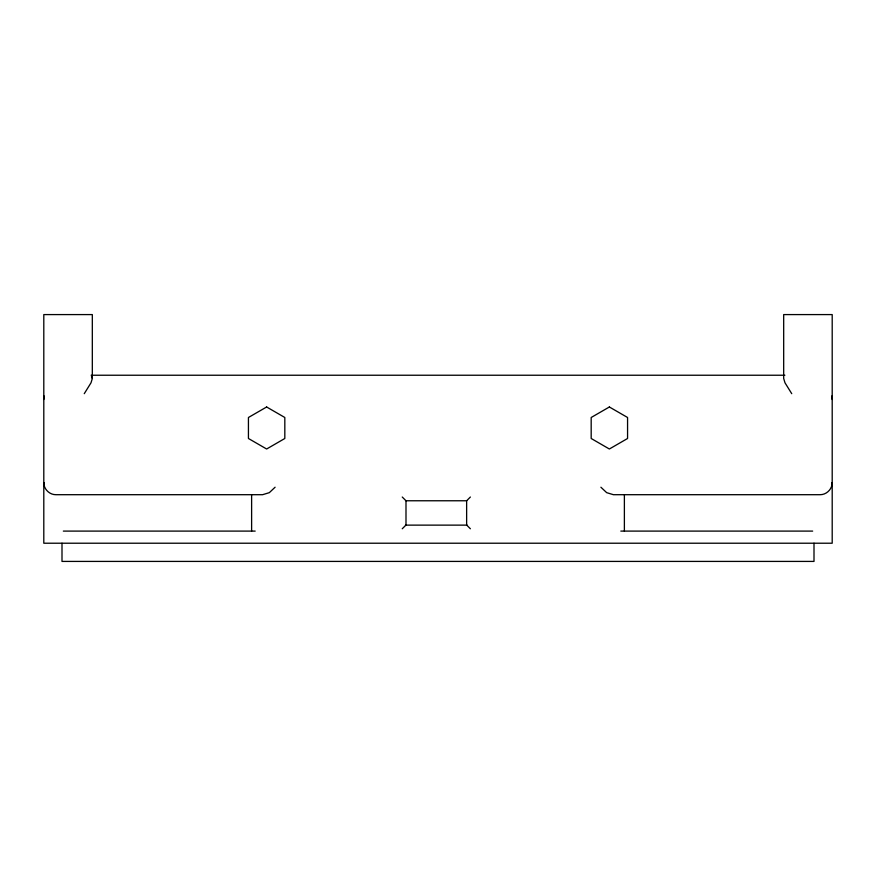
<?xml version="1.0" encoding="UTF-8"?>
<svg xmlns="http://www.w3.org/2000/svg" width="876" height="876" viewBox="0 0 876 876"><rect width="100%" height="100%" fill="white"/><g stroke="black" fill="none" stroke-linecap="round" stroke-linejoin="round"><path stroke-width="1.31" d="M43.8 399.489L44.227 396.007M831.784 485.709L832.2 482.577C832.299 489.06 826.561 494.798 820.067 494.699L613.408 494.699L606.674 492.662L600.903 487.22M791.74 393.685L784.984 382.79L783.681 378.476L783.681 314.583L832.2 314.583L832.2 543.219L43.8 543.219L43.8 314.583L92.319 314.583L92.319 378.476L91.016 382.79L84.26 393.685M275.097 487.22L269.326 492.662L262.592 494.699L55.933 494.699C49.439 494.798 43.701 489.06 43.8 482.577L44.216 485.709M402.248 528.775L405.993 525.031L405.993 500.634M470.379 497.02L466.634 500.765L405.993 500.765L402.248 497.02M405.489 525.129L467.171 525.129M91.137 375.235L784.863 375.235M63.335 531.097L255.179 531.097M620.821 531.097L812.665 531.097M470.379 528.775L466.634 525.031L466.634 500.634M91.498 376.505L92.319 378.476M831.773 396.007L832.2 399.489M814.001 543.219L814.001 561.417L61.999 561.417L61.999 543.219M624.38 494.699L624.38 531.097M251.62 494.699L251.62 531.097M266.632 406.99L248.434 417.491L248.434 438.493L266.632 449.005L284.82 438.493L284.82 417.491L266.632 406.99M609.367 406.99L591.18 417.491L591.18 438.493L609.367 449.005L627.566 438.493L627.566 417.491L609.367 406.99"/></g></svg>
